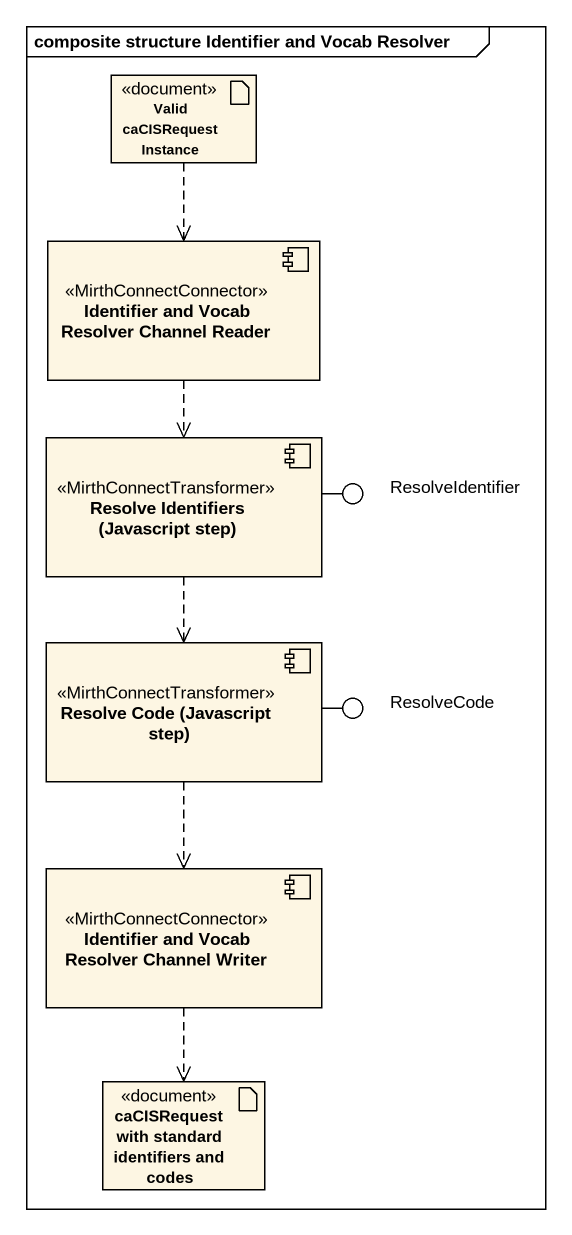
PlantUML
@startuml
mainframe composite structure Identifier and Vocab Resolver
artifact "Valid caCISRequest Instance" as Valid_caCISRequest_Instance <<document>>
component "Identifier and Vocab Resolver Channel Reader" as Identifier_and_Vocab <<MirthConnectConnector>>
component "Resolve Identifiers (Javascript step)" as Resolve_Identifiers <<MirthConnectTransformer>>
() ResolveIdentifier
component "Resolve Code (Javascript step)" as Resolve_Code_Javascript_step <<MirthConnectTransformer>>
() ResolveCode
component "Identifier and Vocab Resolver Channel Writer" as Identifier_and_Vocab_2 <<MirthConnectConnector>>
artifact "caCISRequest with standard identifiers and codes" as caCISRequest_with_standard <<document>>
Resolve_Identifiers -right- ResolveIdentifier
Resolve_Code_Javascript_step -right- ResolveCode
Valid_caCISRequest_Instance ..> Identifier_and_Vocab
Identifier_and_Vocab ..> Resolve_Identifiers
Resolve_Identifiers ..> Resolve_Code_Javascript_step
Resolve_Code_Javascript_step ..> Identifier_and_Vocab_2
Identifier_and_Vocab_2 ..> caCISRequest_with_standard
@enduml
